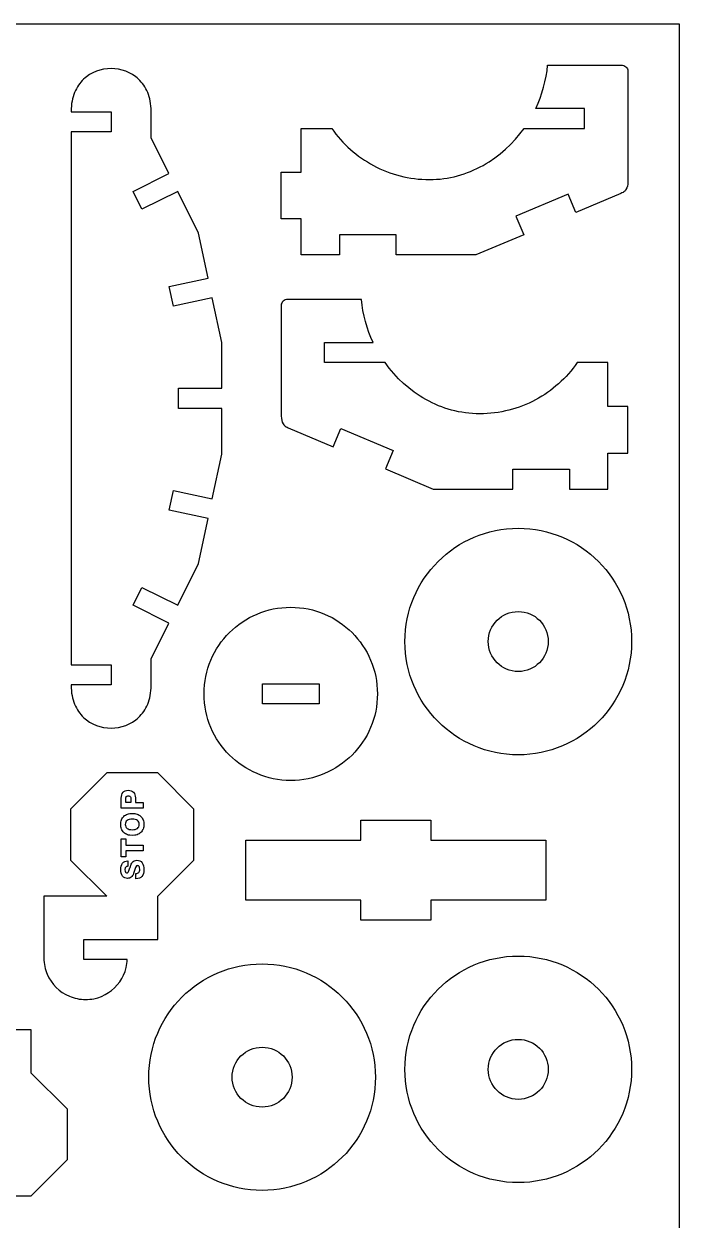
# Model space of a CAD drawing. Extents: x -4447 to 4447, y -2314 to 2314.
# Drawn here: x 262 to 1442, y 156 to 2314 of the extents above; entities that cross this region are included whole.
import ezdxf

# ---------------------------------------------------------------- set-up
doc = ezdxf.new("R2010")
doc.units = 0
doc.header["$MEASUREMENT"] = 0
doc.layers.get('0').update_dxf_attribs({"linetype": 'CONTINUOUS'})

msp = doc.modelspace()

# ---------------------------------------------------------------- linework, layer by layer
for p, q in [((-1442.4, 2313.8), (1442.4, 2313.8)), ((1442.4, 2313.8), (1442.4, -2313.8)), ((386, 2225.8), (380, 2222.5)), ((392.2, 2228.5), (386, 2225.8)), ((398.6, 2230.6), (392.2, 2228.5)), ((405.2, 2232.1), (398.6, 2230.6)), ((411.9, 2233), (405.2, 2232.1)), ((418.7, 2233.3), (411.9, 2233)), ((425.4, 2233), (418.7, 2233.3)), ((432.1, 2232.1), (425.4, 2233)), ((438.7, 2230.6), (432.1, 2232.1)), ((445.1, 2228.5), (438.7, 2230.6)), ((451.4, 2225.8), (445.1, 2228.5)), ((457.3, 2222.5), (451.4, 2225.8)), ((1202.8, 2219.3), (1204.4, 2229.4)), ((1204.4, 2229.4), (1205.5, 2239.6)), ((1205.5, 2239.6), (1338.2, 2239.6)), ((1338.2, 2239.6), (1340.6, 2239.3)), ((1340.6, 2239.3), (1342.8, 2238.7)), ((1342.8, 2238.7), (1344.9, 2237.6)), ((1344.9, 2237.6), (1346.7, 2236.3)), ((1346.7, 2236.3), (1348.1, 2234.7)), ((1348.1, 2234.7), (1349.2, 2232.9)), ((1349.2, 2232.9), (1349.9, 2230.9)), ((1349.9, 2230.9), (1350.2, 2228.9)), ((1350.2, 2228.9), (1350.2, 2033.4)), ((359.8, 2203.3), (357.9, 2200.2)), ((362, 2206.2), (359.8, 2203.3)), ((364.2, 2209), (362, 2206.2)), ((366.6, 2211.6), (364.2, 2209)), ((369.1, 2214.1), (366.6, 2211.6)), ((371.7, 2216.4), (369.1, 2214.1)), ((374.3, 2218.6), (371.7, 2216.4)), ((380, 2222.5), (374.3, 2218.6)), ((463, 2218.6), (457.3, 2222.5)), ((465.6, 2216.4), (463, 2218.6)), ((468.2, 2214.1), (465.6, 2216.4)), ((470.7, 2211.6), (468.2, 2214.1)), ((473.1, 2209), (470.7, 2211.6)), ((475.3, 2206.2), (473.1, 2209)), ((477.5, 2203.3), (475.3, 2206.2)), ((479.5, 2200.2), (477.5, 2203.3)), ((1198.2, 2199.4), (1200.7, 2209.3)), ((1200.7, 2209.3), (1202.8, 2219.3)), ((350.1, 2182.5), (349, 2178.5)), ((351.3, 2186.3), (350.1, 2182.5)), ((352.7, 2190), (351.3, 2186.3)), ((354.3, 2193.5), (352.7, 2190)), ((356, 2196.9), (354.3, 2193.5)), ((357.9, 2200.2), (356, 2196.9)), ((481.3, 2196.9), (479.5, 2200.2)), ((483, 2193.5), (481.3, 2196.9)), ((484.6, 2190), (483, 2193.5)), ((486, 2186.3), (484.6, 2190)), ((487.2, 2182.5), (486, 2186.3)), ((488.3, 2178.5), (487.2, 2182.5)), ((1188.2, 2170.7), (1192, 2180.1)), ((1192, 2180.1), (1195.3, 2189.7)), ((1195.3, 2189.7), (1198.2, 2199.4)), ((346.6, 2161), (346.5, 2156.3)), ((347, 2165.6), (346.6, 2161)), ((347.5, 2170.1), (347, 2165.6)), ((348.2, 2174.4), (347.5, 2170.1)), ((349, 2178.5), (348.2, 2174.4)), ((489.2, 2174.4), (488.3, 2178.5)), ((489.9, 2170.1), (489.2, 2174.4)), ((490.4, 2165.6), (489.9, 2170.1)), ((490.7, 2161), (490.4, 2165.6)), ((490.8, 2156.3), (490.7, 2161)), ((1184.1, 2161.4), (1188.2, 2170.7)), ((1272.1, 2161.4), (1184.1, 2161.4)), ((1272.1, 2125.4), (1272.1, 2161.4)), ((346.5, 2156.3), (346.5, 2155.2)), ((346.5, 2155.2), (418.7, 2155.2)), ((418.7, 2155.2), (418.7, 2119.2)), ((490.8, 2108.3), (490.8, 2156.3)), ((418.7, 2119.2), (346.5, 2119.2)), ((346.5, 2119.2), (346.5, 1157.6)), ((761.2, 2125.4), (816.5, 2125.4)), ((761.2, 2046.2), (761.2, 2125.4)), ((816.5, 2125.4), (820.2, 2120.2)), ((820.2, 2120.2), (824, 2115.2)), ((824, 2115.2), (828, 2110.2)), ((1147.3, 2105.7), (1155.4, 2115.3)), ((1155.4, 2115.3), (1163, 2125.4)), ((1163, 2125.4), (1272.1, 2125.4)), ((522.8, 2043.8), (490.8, 2108.3)), ((828, 2110.2), (832.2, 2105.4)), ((832.2, 2105.4), (836.4, 2100.7)), ((836.4, 2100.7), (840.8, 2096.2)), ((840.8, 2096.2), (845.4, 2091.7)), ((1129.6, 2087.8), (1138.7, 2096.5)), ((1138.7, 2096.5), (1147.3, 2105.7)), ((845.4, 2091.7), (850, 2087.4)), ((850, 2087.4), (854.8, 2083.3)), ((854.8, 2083.3), (859.7, 2079.3)), ((859.7, 2079.3), (864.8, 2075.4)), ((864.8, 2075.4), (869.9, 2071.7)), ((869.9, 2071.7), (875.2, 2068.1)), ((1099.9, 2065), (1110.2, 2072.1)), ((1110.2, 2072.1), (1120.1, 2079.7)), ((1120.1, 2079.7), (1129.6, 2087.8)), ((875.2, 2068.1), (880.6, 2064.7)), ((880.6, 2064.7), (886, 2061.4)), ((886, 2061.4), (891.6, 2058.3)), ((891.6, 2058.3), (897.3, 2055.4)), ((897.3, 2055.4), (903.1, 2052.6)), ((903.1, 2052.6), (909, 2050)), ((909, 2050), (914.9, 2047.6)), ((1066.7, 2047.8), (1072.4, 2050.3)), ((1072.4, 2050.3), (1078.1, 2052.9)), ((1078.1, 2052.9), (1083.7, 2055.7)), ((1083.7, 2055.7), (1089.2, 2058.6)), ((1089.2, 2058.6), (1094.6, 2061.8)), ((1094.6, 2061.8), (1099.9, 2065)), ((458.2, 2011.7), (522.8, 2043.8)), ((725.2, 2046.2), (761.2, 2046.2)), ((725.2, 1962.1), (725.2, 2046.2)), ((914.9, 2047.6), (921, 2045.3)), ((921, 2045.3), (927.1, 2043.2)), ((927.1, 2043.2), (933.3, 2041.4)), ((933.3, 2041.4), (939.6, 2039.7)), ((939.6, 2039.7), (946, 2038.1)), ((946, 2038.1), (952.5, 2036.8)), ((952.5, 2036.8), (959, 2035.7)), ((959, 2035.7), (965.6, 2034.8)), ((965.6, 2034.8), (972.2, 2034)), ((972.2, 2034), (978.9, 2033.5)), ((978.9, 2033.5), (985.7, 2033.2)), ((985.7, 2033.2), (992.5, 2033.1)), ((992.5, 2033.1), (999, 2033.2)), ((999, 2033.2), (1005.4, 2033.5)), ((1005.4, 2033.5), (1011.8, 2034)), ((1011.8, 2034), (1018.2, 2034.8)), ((1018.2, 2034.8), (1024.5, 2035.7)), ((1024.5, 2035.7), (1030.7, 2036.9)), ((1030.7, 2036.9), (1036.9, 2038.2)), ((1036.9, 2038.2), (1043, 2039.8)), ((1043, 2039.8), (1049, 2041.5)), ((1049, 2041.5), (1055, 2043.4)), ((1055, 2043.4), (1060.9, 2045.5)), ((1060.9, 2045.5), (1066.7, 2047.8)), ((1350.1, 2029), (1349.8, 2025)), ((1350.2, 2033.4), (1350.1, 2029)), ((474.2, 1979.4), (458.2, 2011.7)), ((538.8, 2011.5), (474.2, 1979.4)), ((575.9, 1936.6), (538.8, 2011.5)), ((1337.5, 2007.8), (1256.4, 1973.5)), ((1339.5, 2008.8), (1337.5, 2007.8)), ((1341.4, 2009.8), (1339.5, 2008.8)), ((1343, 2011), (1341.4, 2009.8)), ((1344.4, 2012.2), (1343, 2011)), ((1345.6, 2013.5), (1344.4, 2012.2)), ((1346.6, 2014.9), (1345.6, 2013.5)), ((1348.2, 2018), (1346.6, 2014.9)), ((1349.2, 2021.3), (1348.2, 2018)), ((1349.8, 2025), (1349.2, 2021.3)), ((1242.4, 2006.6), (1148.3, 1966.7)), ((1256.4, 1973.5), (1242.4, 2006.6)), ((1148.3, 1966.7), (1162.4, 1933.6)), ((761.2, 1962.1), (725.2, 1962.1)), ((761.2, 1897), (761.2, 1962.1)), ((593.4, 1855), (575.9, 1936.6)), ((830.3, 1933.1), (830.3, 1897)), ((932.5, 1933.1), (830.3, 1933.1)), ((932.5, 1897), (932.5, 1933.1)), ((1162.4, 1933.6), (1076.2, 1897)), ((830.3, 1897), (761.2, 1897)), ((1076.2, 1897), (932.5, 1897)), ((523.4, 1840.1), (593.4, 1855)), ((530.9, 1804.8), (523.4, 1840.1)), ((601, 1819.7), (530.9, 1804.8)), ((618.3, 1739), (601, 1819.7)), ((728.7, 1813.6), (727.2, 1812)), ((730.5, 1815), (728.7, 1813.6)), ((732.5, 1816), (730.5, 1815)), ((734.8, 1816.7), (732.5, 1816)), ((737.2, 1816.9), (734.8, 1816.7)), ((869.8, 1816.9), (737.2, 1816.9)), ((871, 1806.7), (869.8, 1816.9)), ((725.4, 1808.3), (725.2, 1806.3)), ((725.2, 1806.3), (725.2, 1610.7)), ((726.1, 1810.2), (725.4, 1808.3)), ((727.2, 1812), (726.1, 1810.2)), ((872.6, 1796.6), (871, 1806.7)), ((874.6, 1786.6), (872.6, 1796.6)), ((877.1, 1776.7), (874.6, 1786.6)), ((880, 1767), (877.1, 1776.7)), ((883.4, 1757.4), (880, 1767)), ((887.1, 1748), (883.4, 1757.4)), ((891.2, 1738.8), (887.1, 1748)), ((618.3, 1656.4), (618.3, 1739)), ((803.3, 1702.7), (803.3, 1738.8)), ((803.3, 1738.8), (891.2, 1738.8)), ((912.4, 1702.7), (803.3, 1702.7)), ((920, 1692.6), (912.4, 1702.7)), ((928.1, 1683), (920, 1692.6)), ((1247.3, 1687.6), (1243.2, 1682.7)), ((1251.3, 1692.5), (1247.3, 1687.6)), ((1255.1, 1697.5), (1251.3, 1692.5)), ((1258.8, 1702.7), (1255.1, 1697.5)), ((1314.1, 1702.7), (1258.8, 1702.7)), ((1314.1, 1623.6), (1314.1, 1702.7)), ((936.7, 1673.8), (928.1, 1683)), ((945.7, 1665.1), (936.7, 1673.8)), ((955.2, 1657), (945.7, 1665.1)), ((1225.3, 1664.8), (1220.5, 1660.6)), ((1230, 1669.1), (1225.3, 1664.8)), ((1234.5, 1673.5), (1230, 1669.1)), ((1238.9, 1678), (1234.5, 1673.5)), ((1243.2, 1682.7), (1238.9, 1678)), ((540.2, 1620.3), (540.2, 1656.4)), ((540.2, 1656.4), (618.3, 1656.4)), ((965.1, 1649.4), (955.2, 1657)), ((975.5, 1642.4), (965.1, 1649.4)), ((980.8, 1639.1), (975.5, 1642.4)), ((1194.8, 1642), (1189.3, 1638.7)), ((1200.2, 1645.4), (1194.8, 1642)), ((1205.4, 1649), (1200.2, 1645.4)), ((1210.6, 1652.7), (1205.4, 1649)), ((1215.6, 1656.6), (1210.6, 1652.7)), ((1220.5, 1660.6), (1215.6, 1656.6)), ((618.3, 1620.3), (540.2, 1620.3)), ((618.3, 1537.7), (618.3, 1620.3)), ((986.2, 1636), (980.8, 1639.1)), ((991.7, 1633), (986.2, 1636)), ((997.2, 1630.2), (991.7, 1633)), ((1002.9, 1627.6), (997.2, 1630.2)), ((1008.6, 1625.1), (1002.9, 1627.6)), ((1014.5, 1622.9), (1008.6, 1625.1)), ((1020.3, 1620.8), (1014.5, 1622.9)), ((1026.3, 1618.8), (1020.3, 1620.8)), ((1032.4, 1617.1), (1026.3, 1618.8)), ((1142, 1618.7), (1135.7, 1617)), ((1148.2, 1620.6), (1142, 1618.7)), ((1154.4, 1622.7), (1148.2, 1620.6)), ((1160.4, 1624.9), (1154.4, 1622.7)), ((1166.4, 1627.3), (1160.4, 1624.9)), ((1172.3, 1629.9), (1166.4, 1627.3)), ((1178, 1632.7), (1172.3, 1629.9)), ((1183.7, 1635.6), (1178, 1632.7)), ((1189.3, 1638.7), (1183.7, 1635.6)), ((1350.2, 1623.6), (1314.1, 1623.6)), ((1350.2, 1539.4), (1350.2, 1623.6)), ((725.2, 1610.7), (725.2, 1606.4)), ((725.2, 1606.4), (725.5, 1602.3)), ((725.5, 1602.3), (726.1, 1598.6)), ((726.1, 1598.6), (727.1, 1595.3)), ((1038.5, 1615.6), (1032.4, 1617.1)), ((1044.6, 1614.2), (1038.5, 1615.6)), ((1050.9, 1613.1), (1044.6, 1614.2)), ((1057.2, 1612.1), (1050.9, 1613.1)), ((1063.5, 1611.4), (1057.2, 1612.1)), ((1069.9, 1610.8), (1063.5, 1611.4)), ((1076.4, 1610.5), (1069.9, 1610.8)), ((1082.9, 1610.4), (1076.4, 1610.5)), ((1089.7, 1610.5), (1082.9, 1610.4)), ((1096.4, 1610.8), (1089.7, 1610.5)), ((1103.1, 1611.4), (1096.4, 1610.8)), ((1109.8, 1612.1), (1103.1, 1611.4)), ((1116.4, 1613), (1109.8, 1612.1)), ((1122.9, 1614.1), (1116.4, 1613)), ((1129.3, 1615.5), (1122.9, 1614.1)), ((1135.7, 1617), (1129.3, 1615.5)), ((727.1, 1595.3), (728.7, 1592.2)), ((728.7, 1592.2), (729.8, 1590.8)), ((729.8, 1590.8), (731, 1589.5)), ((731, 1589.5), (732.4, 1588.3)), ((732.4, 1588.3), (734, 1587.2)), ((734, 1587.2), (735.8, 1586.1)), ((735.8, 1586.1), (737.9, 1585.1)), ((737.9, 1585.1), (818.9, 1550.8)), ((818.9, 1550.8), (833, 1583.9)), ((833, 1583.9), (927, 1544)), ((601, 1457), (618.3, 1537.7)), ((927, 1544), (913, 1510.9)), ((1314.1, 1539.4), (1350.2, 1539.4)), ((1314.1, 1474.3), (1314.1, 1539.4)), ((913, 1510.9), (999.2, 1474.3)), ((1142.8, 1474.3), (1142.8, 1510.4)), ((1142.8, 1510.4), (1245, 1510.4)), ((1245, 1510.4), (1245, 1474.3)), ((523.4, 1436.6), (530.9, 1471.9)), ((530.9, 1471.9), (601, 1457)), ((999.2, 1474.3), (1142.8, 1474.3)), ((1245, 1474.3), (1314.1, 1474.3)), ((593.4, 1421.7), (523.4, 1436.6)), ((575.9, 1340.1), (593.4, 1421.7)), ((1121.4, 1401.6), (1131.6, 1402.9)), ((1131.6, 1402.9), (1142, 1403.7)), ((1142, 1403.7), (1152.5, 1403.9)), ((1152.5, 1403.9), (1163, 1403.7)), ((1163, 1403.7), (1173.4, 1402.9)), ((1173.4, 1402.9), (1183.6, 1401.6)), ((1055.1, 1379.3), (1063.9, 1383.8)), ((1063.9, 1383.8), (1073, 1387.9)), ((1073, 1387.9), (1082.3, 1391.5)), ((1082.3, 1391.5), (1091.8, 1394.8)), ((1091.8, 1394.8), (1101.5, 1397.5)), ((1101.5, 1397.5), (1111.4, 1399.8)), ((1111.4, 1399.8), (1121.4, 1401.6)), ((1183.6, 1401.6), (1193.7, 1399.8)), ((1193.7, 1399.8), (1203.6, 1397.5)), ((1203.6, 1397.5), (1213.3, 1394.8)), ((1213.3, 1394.8), (1222.8, 1391.5)), ((1222.8, 1391.5), (1232.1, 1387.9)), ((1232.1, 1387.9), (1241.1, 1383.8)), ((1241.1, 1383.8), (1249.9, 1379.3)), ((1022.6, 1357.3), (1030.3, 1363.3)), ((1030.3, 1363.3), (1038.3, 1369)), ((1038.3, 1369), (1046.6, 1374.4)), ((1046.6, 1374.4), (1055.1, 1379.3)), ((1249.9, 1379.3), (1258.5, 1374.4)), ((1258.5, 1374.4), (1266.8, 1369)), ((1266.8, 1369), (1274.8, 1363.3)), ((1274.8, 1363.3), (1282.5, 1357.3)), ((538.8, 1265.3), (575.9, 1340.1)), ((1001.3, 1337), (1008, 1344.1)), ((1008, 1344.1), (1015.1, 1350.9)), ((1015.1, 1350.9), (1022.6, 1357.3)), ((1282.5, 1357.3), (1289.9, 1350.9)), ((1289.9, 1350.9), (1297, 1344.1)), ((1297, 1344.1), (1303.8, 1337)), ((983.1, 1313.8), (988.8, 1321.9)), ((988.8, 1321.9), (994.9, 1329.6)), ((994.9, 1329.6), (1001.3, 1337)), ((1303.8, 1337), (1310.2, 1329.6)), ((1310.2, 1329.6), (1316.3, 1321.9)), ((1316.3, 1321.9), (1322, 1313.8)), ((458.2, 1265), (474.2, 1297.3)), ((474.2, 1297.3), (538.8, 1265.3)), ((968.3, 1288.2), (972.9, 1297)), ((972.9, 1297), (977.8, 1305.6)), ((977.8, 1305.6), (983.1, 1313.8)), ((1322, 1313.8), (1327.3, 1305.6)), ((1327.3, 1305.6), (1332.2, 1297)), ((1332.2, 1297), (1336.7, 1288.2)), ((960.6, 1269.9), (964.3, 1279.1)), ((964.3, 1279.1), (968.3, 1288.2)), ((1336.7, 1288.2), (1340.8, 1279.1)), ((1340.8, 1279.1), (1344.5, 1269.9)), ((522.8, 1233), (458.2, 1265)), ((681.7, 1249.2), (688.7, 1252)), ((688.7, 1252), (696, 1254.5)), ((696, 1254.5), (703.4, 1256.6)), ((703.4, 1256.6), (711, 1258.4)), ((711, 1258.4), (718.7, 1259.7)), ((718.7, 1259.7), (726.5, 1260.7)), ((726.5, 1260.7), (734.4, 1261.3)), ((734.4, 1261.3), (742.5, 1261.5)), ((742.5, 1261.5), (750.5, 1261.3)), ((750.5, 1261.3), (758.4, 1260.7)), ((758.4, 1260.7), (766.3, 1259.7)), ((766.3, 1259.7), (774, 1258.4)), ((774, 1258.4), (781.5, 1256.6)), ((781.5, 1256.6), (788.9, 1254.5)), ((788.9, 1254.5), (796.2, 1252)), ((796.2, 1252), (803.3, 1249.2)), ((954.6, 1250.7), (957.4, 1260.4)), ((957.4, 1260.4), (960.6, 1269.9)), ((1136.4, 1251.3), (1141.6, 1252.6)), ((1141.6, 1252.6), (1147, 1253.4)), ((1147, 1253.4), (1152.5, 1253.7)), ((1152.5, 1253.7), (1158.1, 1253.4)), ((1158.1, 1253.4), (1163.4, 1252.6)), ((1163.4, 1252.6), (1168.6, 1251.3)), ((1344.5, 1269.9), (1347.7, 1260.4)), ((1347.7, 1260.4), (1350.4, 1250.7)), ((490.8, 1168.4), (522.8, 1233)), ((643.1, 1225.8), (649, 1230.5)), ((649, 1230.5), (655.1, 1234.8)), ((655.1, 1234.8), (661.5, 1238.9)), ((661.5, 1238.9), (668, 1242.7)), ((668, 1242.7), (674.7, 1246.1)), ((674.7, 1246.1), (681.7, 1249.2)), ((803.3, 1249.2), (810.2, 1246.1)), ((810.2, 1246.1), (816.9, 1242.7)), ((816.9, 1242.7), (823.5, 1238.9)), ((823.5, 1238.9), (829.8, 1234.8)), ((829.8, 1234.8), (836, 1230.5)), ((836, 1230.5), (841.9, 1225.8)), ((949.2, 1220.5), (950.5, 1230.7)), ((950.5, 1230.7), (952.3, 1240.8)), ((952.3, 1240.8), (954.6, 1250.7)), ((1107.7, 1229.8), (1110.8, 1234)), ((1110.8, 1234), (1114.3, 1237.9)), ((1114.3, 1237.9), (1118.1, 1241.3)), ((1118.1, 1241.3), (1122.3, 1244.5)), ((1122.3, 1244.5), (1126.7, 1247.2)), ((1126.7, 1247.2), (1131.5, 1249.4)), ((1131.5, 1249.4), (1136.4, 1251.3)), ((1168.6, 1251.3), (1173.6, 1249.4)), ((1173.6, 1249.4), (1178.3, 1247.2)), ((1178.3, 1247.2), (1182.8, 1244.5)), ((1182.8, 1244.5), (1186.9, 1241.3)), ((1186.9, 1241.3), (1190.8, 1237.9)), ((1190.8, 1237.9), (1194.3, 1234)), ((1194.3, 1234), (1197.4, 1229.8)), ((1350.4, 1250.7), (1352.7, 1240.8)), ((1352.7, 1240.8), (1354.5, 1230.7)), ((1354.5, 1230.7), (1355.8, 1220.5)), ((621.9, 1204.7), (626.8, 1210.3)), ((626.8, 1210.3), (632, 1215.8)), ((632, 1215.8), (637.4, 1220.9)), ((637.4, 1220.9), (643.1, 1225.8)), ((841.9, 1225.8), (847.5, 1220.9)), ((847.5, 1220.9), (853, 1215.8)), ((853, 1215.8), (858.1, 1210.3)), ((858.1, 1210.3), (863, 1204.7)), ((948.2, 1199.6), (948.5, 1210.1)), ((948.5, 1210.1), (949.2, 1220.5)), ((1098.7, 1205.1), (1099.5, 1210.5)), ((1099.5, 1210.5), (1100.9, 1215.7)), ((1100.9, 1215.7), (1102.7, 1220.7)), ((1102.7, 1220.7), (1105, 1225.4)), ((1105, 1225.4), (1107.7, 1229.8)), ((1197.4, 1229.8), (1200.1, 1225.4)), ((1200.1, 1225.4), (1202.4, 1220.7)), ((1202.4, 1220.7), (1204.2, 1215.7)), ((1204.2, 1215.7), (1205.5, 1210.5)), ((1205.5, 1210.5), (1206.3, 1205.1)), ((1355.8, 1220.5), (1356.6, 1210.1)), ((1356.6, 1210.1), (1356.9, 1199.6)), ((608.8, 1186.3), (612.9, 1192.6)), ((612.9, 1192.6), (617.3, 1198.8)), ((617.3, 1198.8), (621.9, 1204.7)), ((863, 1204.7), (867.7, 1198.8)), ((867.7, 1198.8), (872, 1192.6)), ((872, 1192.6), (876.1, 1186.3)), ((948.5, 1189.1), (948.2, 1199.6)), ((949.2, 1178.7), (948.5, 1189.1)), ((1098.4, 1199.6), (1098.7, 1205.1)), ((1098.7, 1194.1), (1098.4, 1199.6)), ((1099.5, 1188.7), (1098.7, 1194.1)), ((1100.9, 1183.5), (1099.5, 1188.7)), ((1205.5, 1188.7), (1204.2, 1183.5)), ((1206.3, 1194.1), (1205.5, 1188.7)), ((1206.3, 1205.1), (1206.6, 1199.6)), ((1206.6, 1199.6), (1206.3, 1194.1)), ((1356.6, 1189.1), (1355.8, 1178.7)), ((1356.9, 1199.6), (1356.6, 1189.1)), ((490.8, 1120.4), (490.8, 1168.4)), ((595.7, 1159), (598.5, 1166.1)), ((598.5, 1166.1), (601.6, 1173)), ((601.6, 1173), (605.1, 1179.7)), ((605.1, 1179.7), (608.8, 1186.3)), ((876.1, 1186.3), (879.9, 1179.7)), ((879.9, 1179.7), (883.3, 1173)), ((883.3, 1173), (886.4, 1166.1)), ((886.4, 1166.1), (889.2, 1159)), ((950.5, 1168.5), (949.2, 1178.7)), ((952.3, 1158.4), (950.5, 1168.5)), ((1102.7, 1178.6), (1100.9, 1183.5)), ((1105, 1173.8), (1102.7, 1178.6)), ((1107.7, 1169.4), (1105, 1173.8)), ((1110.8, 1165.2), (1107.7, 1169.4)), ((1197.4, 1169.4), (1194.3, 1165.2)), ((1200.1, 1173.8), (1197.4, 1169.4)), ((1202.4, 1178.6), (1200.1, 1173.8)), ((1204.2, 1183.5), (1202.4, 1178.6)), ((1354.5, 1168.5), (1352.7, 1158.4)), ((1355.8, 1178.7), (1354.5, 1168.5)), ((346.5, 1157.6), (418.7, 1157.6)), ((418.7, 1157.6), (418.7, 1121.5)), ((589.4, 1136.8), (591.1, 1144.3)), ((591.1, 1144.3), (593.2, 1151.7)), ((593.2, 1151.7), (595.7, 1159)), ((889.2, 1159), (891.7, 1151.7)), ((891.7, 1151.7), (893.8, 1144.3)), ((893.8, 1144.3), (895.6, 1136.8)), ((954.6, 1148.5), (952.3, 1158.4)), ((957.4, 1138.9), (954.6, 1148.5)), ((1114.3, 1161.4), (1110.8, 1165.2)), ((1118.1, 1157.9), (1114.3, 1161.4)), ((1122.3, 1154.8), (1118.1, 1157.9)), ((1126.7, 1152), (1122.3, 1154.8)), ((1131.5, 1149.8), (1126.7, 1152)), ((1136.4, 1148), (1131.5, 1149.8)), ((1141.6, 1146.6), (1136.4, 1148)), ((1147, 1145.8), (1141.6, 1146.6)), ((1152.5, 1145.5), (1147, 1145.8)), ((1158.1, 1145.8), (1152.5, 1145.5)), ((1163.4, 1146.6), (1158.1, 1145.8)), ((1168.6, 1148), (1163.4, 1146.6)), ((1173.6, 1149.8), (1168.6, 1148)), ((1178.3, 1152), (1173.6, 1149.8)), ((1182.8, 1154.8), (1178.3, 1152)), ((1186.9, 1157.9), (1182.8, 1154.8)), ((1190.8, 1161.4), (1186.9, 1157.9)), ((1194.3, 1165.2), (1190.8, 1161.4)), ((1350.4, 1148.5), (1347.7, 1138.9)), ((1352.7, 1158.4), (1350.4, 1148.5)), ((587, 1121.2), (588, 1129.1)), ((588, 1129.1), (589.4, 1136.8)), ((691.4, 1123.3), (793.6, 1123.3)), ((691.4, 1087.2), (691.4, 1123.3)), ((793.6, 1123.3), (793.6, 1087.2)), ((895.6, 1136.8), (896.9, 1129.1)), ((896.9, 1129.1), (897.9, 1121.2)), ((960.6, 1129.4), (957.4, 1138.9)), ((964.3, 1120.1), (960.6, 1129.4)), ((1344.5, 1129.4), (1340.8, 1120.1)), ((1347.7, 1138.9), (1344.5, 1129.4)), ((418.7, 1121.5), (346.5, 1121.5)), ((346.5, 1121.5), (346.5, 1120.4)), ((346.5, 1120.4), (346.6, 1115.7)), ((346.6, 1115.7), (347, 1111.1)), ((347, 1111.1), (347.5, 1106.7)), ((347.5, 1106.7), (348.2, 1102.4)), ((348.2, 1102.4), (349, 1098.2)), ((488.3, 1098.2), (489.2, 1102.4)), ((489.2, 1102.4), (489.9, 1106.7)), ((489.9, 1106.7), (490.4, 1111.1)), ((490.4, 1111.1), (490.7, 1115.7)), ((490.7, 1115.7), (490.8, 1120.4)), ((586.2, 1105.3), (586.4, 1113.3)), ((586.4, 1097.2), (586.2, 1105.3)), ((586.4, 1113.3), (587, 1121.2)), ((897.9, 1121.2), (898.5, 1113.3)), ((898.5, 1113.3), (898.7, 1105.3)), ((898.7, 1105.3), (898.5, 1097.2)), ((968.3, 1111), (964.3, 1120.1)), ((972.9, 1102.2), (968.3, 1111)), ((977.8, 1093.7), (972.9, 1102.2)), ((1332.2, 1102.2), (1327.3, 1093.7)), ((1336.7, 1111), (1332.2, 1102.2)), ((1340.8, 1120.1), (1336.7, 1111)), ((349, 1098.2), (350.1, 1094.3)), ((350.1, 1094.3), (351.3, 1090.4)), ((351.3, 1090.4), (352.7, 1086.7)), ((352.7, 1086.7), (354.3, 1083.2)), ((354.3, 1083.2), (356, 1079.8)), ((356, 1079.8), (357.9, 1076.6)), ((479.5, 1076.6), (481.3, 1079.8)), ((481.3, 1079.8), (483, 1083.2)), ((483, 1083.2), (484.6, 1086.7)), ((484.6, 1086.7), (486, 1090.4)), ((486, 1090.4), (487.2, 1094.3)), ((487.2, 1094.3), (488.3, 1098.2)), ((587, 1089.3), (586.4, 1097.2)), ((588, 1081.5), (587, 1089.3)), ((589.4, 1073.8), (588, 1081.5)), ((793.6, 1087.2), (691.4, 1087.2)), ((896.9, 1081.5), (895.6, 1073.8)), ((897.9, 1089.3), (896.9, 1081.5)), ((898.5, 1097.2), (897.9, 1089.3)), ((983.1, 1085.4), (977.8, 1093.7)), ((988.8, 1077.4), (983.1, 1085.4)), ((1322, 1085.4), (1316.3, 1077.4)), ((1327.3, 1093.7), (1322, 1085.4)), ((357.9, 1076.6), (359.8, 1073.5)), ((359.8, 1073.5), (362, 1070.6)), ((362, 1070.6), (364.2, 1067.8)), ((364.2, 1067.8), (366.6, 1065.1)), ((366.6, 1065.1), (369.1, 1062.7)), ((369.1, 1062.7), (371.7, 1060.3)), ((371.7, 1060.3), (374.3, 1058.1)), ((374.3, 1058.1), (380, 1054.2)), ((457.3, 1054.2), (463, 1058.1)), ((463, 1058.1), (465.6, 1060.3)), ((465.6, 1060.3), (468.2, 1062.7)), ((468.2, 1062.7), (470.7, 1065.1)), ((470.7, 1065.1), (473.1, 1067.8)), ((473.1, 1067.8), (475.3, 1070.6)), ((475.3, 1070.6), (477.5, 1073.5)), ((477.5, 1073.5), (479.5, 1076.6)), ((591.1, 1066.2), (589.4, 1073.8)), ((593.2, 1058.8), (591.1, 1066.2)), ((595.7, 1051.6), (593.2, 1058.8)), ((891.7, 1058.8), (889.2, 1051.6)), ((893.8, 1066.2), (891.7, 1058.8)), ((895.6, 1073.8), (893.8, 1066.2)), ((994.9, 1069.6), (988.8, 1077.4)), ((1001.3, 1062.2), (994.9, 1069.6)), ((1008, 1055.1), (1001.3, 1062.2)), ((1303.8, 1062.2), (1297, 1055.1)), ((1310.2, 1069.6), (1303.8, 1062.2)), ((1316.3, 1077.4), (1310.2, 1069.6)), ((380, 1054.2), (386, 1050.9)), ((386, 1050.9), (392.2, 1048.2)), ((392.2, 1048.2), (398.6, 1046.1)), ((398.6, 1046.1), (405.2, 1044.6)), ((405.2, 1044.6), (411.9, 1043.7)), ((411.9, 1043.7), (418.7, 1043.4)), ((418.7, 1043.4), (425.4, 1043.7)), ((425.4, 1043.7), (432.1, 1044.6)), ((432.1, 1044.6), (438.7, 1046.1)), ((438.7, 1046.1), (445.1, 1048.2)), ((445.1, 1048.2), (451.4, 1050.9)), ((451.4, 1050.9), (457.3, 1054.2)), ((598.5, 1044.5), (595.7, 1051.6)), ((601.6, 1037.5), (598.5, 1044.5)), ((605.1, 1030.8), (601.6, 1037.5)), ((883.3, 1037.5), (879.9, 1030.8)), ((886.4, 1044.5), (883.3, 1037.5)), ((889.2, 1051.6), (886.4, 1044.5)), ((1015.1, 1048.4), (1008, 1055.1)), ((1022.6, 1041.9), (1015.1, 1048.4)), ((1030.3, 1035.9), (1022.6, 1041.9)), ((1038.3, 1030.2), (1030.3, 1035.9)), ((1274.8, 1035.9), (1266.8, 1030.2)), ((1282.5, 1041.9), (1274.8, 1035.9)), ((1289.9, 1048.4), (1282.5, 1041.9)), ((1297, 1055.1), (1289.9, 1048.4)), ((608.8, 1024.3), (605.1, 1030.8)), ((612.9, 1017.9), (608.8, 1024.3)), ((617.3, 1011.8), (612.9, 1017.9)), ((872, 1017.9), (867.7, 1011.8)), ((876.1, 1024.3), (872, 1017.9)), ((879.9, 1030.8), (876.1, 1024.3)), ((1046.6, 1024.9), (1038.3, 1030.2)), ((1055.1, 1019.9), (1046.6, 1024.9)), ((1063.9, 1015.4), (1055.1, 1019.9)), ((1073, 1011.3), (1063.9, 1015.4)), ((1241.1, 1015.4), (1232.1, 1011.3)), ((1249.9, 1019.9), (1241.1, 1015.4)), ((1258.5, 1024.9), (1249.9, 1019.9)), ((1266.8, 1030.2), (1258.5, 1024.9)), ((621.9, 1005.9), (617.3, 1011.8)), ((626.8, 1000.2), (621.9, 1005.9)), ((632, 994.8), (626.8, 1000.2)), ((637.4, 989.6), (632, 994.8)), ((853, 994.8), (847.5, 989.6)), ((858.1, 1000.2), (853, 994.8)), ((863, 1005.9), (858.1, 1000.2)), ((867.7, 1011.8), (863, 1005.9)), ((1082.3, 1007.7), (1073, 1011.3)), ((1091.8, 1004.5), (1082.3, 1007.7)), ((1101.5, 1001.7), (1091.8, 1004.5)), ((1111.4, 999.4), (1101.5, 1001.7)), ((1121.4, 997.6), (1111.4, 999.4)), ((1131.6, 996.3), (1121.4, 997.6)), ((1142, 995.5), (1131.6, 996.3)), ((1152.5, 995.3), (1142, 995.5)), ((1163, 995.5), (1152.5, 995.3)), ((1173.4, 996.3), (1163, 995.5)), ((1183.6, 997.6), (1173.4, 996.3)), ((1193.7, 999.4), (1183.6, 997.6)), ((1203.6, 1001.7), (1193.7, 999.4)), ((1213.3, 1004.5), (1203.6, 1001.7)), ((1222.8, 1007.7), (1213.3, 1004.5)), ((1232.1, 1011.3), (1222.8, 1007.7)), ((643.1, 984.7), (637.4, 989.6)), ((649, 980.1), (643.1, 984.7)), ((655.1, 975.7), (649, 980.1)), ((661.5, 971.6), (655.1, 975.7)), ((668, 967.9), (661.5, 971.6)), ((823.5, 971.6), (816.9, 967.9)), ((829.8, 975.7), (823.5, 971.6)), ((836, 980.1), (829.8, 975.7)), ((841.9, 984.7), (836, 980.1)), ((847.5, 989.6), (841.9, 984.7)), ((410.8, 962.5), (345.6, 897.4)), ((502.9, 962.5), (410.8, 962.5)), ((568, 897.4), (502.9, 962.5)), ((674.7, 964.4), (668, 967.9)), ((681.7, 961.3), (674.7, 964.4)), ((688.7, 958.5), (681.7, 961.3)), ((696, 956), (688.7, 958.5)), ((703.4, 953.9), (696, 956)), ((711, 952.2), (703.4, 953.9)), ((718.7, 950.8), (711, 952.2)), ((726.5, 949.8), (718.7, 950.8)), ((734.4, 949.2), (726.5, 949.8)), ((758.4, 949.8), (750.5, 949.2)), ((766.3, 950.8), (758.4, 949.8)), ((774, 952.2), (766.3, 950.8)), ((781.5, 953.9), (774, 952.2)), ((788.9, 956), (781.5, 953.9)), ((796.2, 958.5), (788.9, 956)), ((803.3, 961.3), (796.2, 958.5)), ((810.2, 964.4), (803.3, 961.3)), ((816.9, 967.9), (810.2, 964.4)), ((440.2, 927.6), (441.9, 929.2)), ((441.9, 929.2), (444.1, 930.3)), ((444.1, 930.3), (446.5, 931)), ((446.5, 931), (449.4, 931.2)), ((449.4, 931.2), (452.4, 931)), ((452.4, 931), (455, 930.3)), ((455, 930.3), (457.2, 929.2)), ((457.2, 929.2), (459.1, 927.7)), ((742.5, 949), (734.4, 949.2)), ((750.5, 949.2), (742.5, 949)), ((437, 917.1), (437.2, 920.3)), ((437, 899), (437, 917.1)), ((437.2, 920.3), (437.8, 923.2)), ((437.8, 923.2), (438.8, 925.6)), ((438.8, 925.6), (440.2, 927.6)), ((445, 915.8), (445.3, 918.2)), ((445, 909.2), (445, 915.8)), ((454.5, 909.2), (445, 909.2)), ((445.3, 918.2), (445.6, 919.1)), ((445.6, 919.1), (446.1, 919.9)), ((446.1, 919.9), (446.8, 920.5)), ((446.8, 920.5), (447.6, 920.9)), ((447.6, 920.9), (448.6, 921.2)), ((448.6, 921.2), (449.7, 921.2)), ((449.7, 921.2), (450.8, 921.2)), ((450.8, 921.2), (451.8, 920.9)), ((451.8, 920.9), (452.6, 920.5)), ((452.6, 920.5), (453.3, 919.9)), ((453.3, 919.9), (453.8, 919.2)), ((453.8, 919.2), (454.2, 918.3)), ((454.2, 918.3), (454.5, 915.9)), ((454.5, 915.9), (454.5, 909.2)), ((459.1, 927.7), (460.6, 925.7)), ((460.6, 925.7), (461.6, 923.3)), ((461.6, 923.3), (462.3, 920.6)), ((462.3, 920.6), (462.5, 917.4)), ((462.5, 917.4), (462.5, 909.2)), ((462.5, 909.2), (476.6, 909.2)), ((476.6, 909.2), (476.6, 899)), ((345.6, 897.4), (345.6, 805.3)), ((476.6, 899), (437, 899)), ((441.6, 884.2), (443, 885.5)), ((443, 885.5), (444.6, 886.6)), ((444.6, 886.6), (446.4, 887.5)), ((446.4, 887.5), (448.2, 888.2)), ((448.2, 888.2), (450.2, 888.8)), ((450.2, 888.8), (452.3, 889.3)), ((452.3, 889.3), (456.8, 889.6)), ((456.8, 889.6), (461.4, 889.3)), ((461.4, 889.3), (463.5, 888.8)), ((463.5, 888.8), (465.5, 888.2)), ((465.5, 888.2), (467.3, 887.5)), ((467.3, 887.5), (469, 886.6)), ((469, 886.6), (470.6, 885.5)), ((470.6, 885.5), (472.1, 884.2)), ((568, 805.3), (568, 897.4)), ((435.9, 869.6), (436, 871.9)), ((436, 867.4), (435.9, 869.6)), ((436, 871.9), (436.3, 874)), ((436.3, 865.3), (436, 867.4)), ((436.3, 874), (436.7, 876)), ((436.7, 863.3), (436.3, 865.3)), ((436.7, 876), (437.4, 877.9)), ((437.4, 861.4), (436.7, 863.3)), ((437.4, 877.9), (438.1, 879.6)), ((438.1, 879.6), (439.1, 881.3)), ((439.1, 881.3), (440.3, 882.8)), ((440.3, 882.8), (441.6, 884.2)), ((444.5, 871.8), (444.3, 869.6)), ((444.3, 869.6), (444.5, 867.5)), ((445.1, 873.7), (444.5, 871.8)), ((444.5, 867.5), (445.1, 865.6)), ((446.1, 875.4), (445.1, 873.7)), ((445.1, 865.6), (446.1, 863.9)), ((447.6, 876.7), (446.1, 875.4)), ((446.1, 863.9), (447.6, 862.6)), ((449.4, 877.8), (447.6, 876.7)), ((451.5, 878.6), (449.4, 877.8)), ((454, 879.1), (451.5, 878.6)), ((456.8, 879.2), (454, 879.1)), ((459.7, 879.1), (456.8, 879.2)), ((462.2, 878.6), (459.7, 879.1)), ((464.3, 877.8), (462.2, 878.6)), ((466.1, 876.7), (464.3, 877.8)), ((467.5, 875.4), (466.1, 876.7)), ((466.1, 862.6), (467.5, 863.9)), ((468.5, 873.7), (467.5, 875.4)), ((467.5, 863.9), (468.5, 865.6)), ((469.2, 871.8), (468.5, 873.7)), ((468.5, 865.6), (469.2, 867.5)), ((469.4, 869.6), (469.2, 871.8)), ((469.2, 867.5), (469.4, 869.6)), ((472.1, 884.2), (473.4, 882.8)), ((473.4, 882.8), (474.6, 881.3)), ((474.6, 881.3), (475.5, 879.6)), ((475.5, 879.6), (476.3, 877.9)), ((476.3, 877.9), (476.9, 876)), ((476.9, 863.3), (476.3, 861.4)), ((476.9, 876), (477.4, 874)), ((477.4, 865.3), (476.9, 863.3)), ((477.4, 874), (477.6, 871.9)), ((477.6, 867.4), (477.4, 865.3)), ((477.6, 871.9), (477.7, 869.6)), ((477.7, 869.6), (477.6, 867.4)), ((868.9, 841.2), (868.9, 877.3)), ((868.9, 877.3), (995.1, 877.3)), ((995.1, 877.3), (995.1, 841.2)), ((437, 810.9), (437, 843.7)), ((437, 843.7), (445, 843.7)), ((438.1, 859.7), (437.4, 861.4)), ((439.1, 858), (438.1, 859.7)), ((440.2, 856.5), (439.1, 858)), ((441.6, 855.1), (440.2, 856.5)), ((443, 853.9), (441.6, 855.1)), ((444.6, 852.8), (443, 853.9)), ((446.3, 851.9), (444.6, 852.8)), ((445, 843.7), (445, 832.4)), ((448.2, 851.1), (446.3, 851.9)), ((447.6, 862.6), (449.3, 861.5)), ((450.2, 850.5), (448.2, 851.1)), ((449.3, 861.5), (451.5, 860.7)), ((452.3, 850.1), (450.2, 850.5)), ((451.5, 860.7), (454, 860.3)), ((456.8, 849.8), (452.3, 850.1)), ((454, 860.3), (456.8, 860.1)), ((456.8, 860.1), (459.7, 860.3)), ((461.4, 850.1), (456.8, 849.8)), ((459.7, 860.3), (462.2, 860.7)), ((463.5, 850.5), (461.4, 850.1)), ((462.2, 860.7), (464.3, 861.5)), ((465.5, 851.1), (463.5, 850.5)), ((464.3, 861.5), (466.1, 862.6)), ((467.3, 851.9), (465.5, 851.1)), ((469.1, 852.8), (467.3, 851.9)), ((470.6, 853.9), (469.1, 852.8)), ((472.1, 855.1), (470.6, 853.9)), ((473.4, 856.5), (472.1, 855.1)), ((474.6, 858), (473.4, 856.5)), ((475.5, 859.7), (474.6, 858)), ((476.3, 861.4), (475.5, 859.7)), ((445, 832.4), (476.6, 832.4)), ((476.6, 822.2), (445, 822.2)), ((445, 822.2), (445, 810.9)), ((476.6, 832.4), (476.6, 822.2)), ((661.6, 841.2), (868.9, 841.2)), ((661.6, 733), (661.6, 841.2)), ((995.1, 841.2), (1202.5, 841.2)), ((1202.5, 841.2), (1202.5, 733)), ((345.6, 805.3), (410.8, 740.2)), ((445, 810.9), (437, 810.9)), ((437.9, 797.2), (439.4, 799.5)), ((439.4, 799.5), (441.3, 801.3)), ((441.3, 801.3), (443.6, 802.6)), ((443.6, 802.6), (446.1, 803.4)), ((446.1, 803.4), (448.9, 803.7)), ((448.9, 803.7), (448.9, 794.1)), ((455.1, 797.8), (456, 799.8)), ((456, 799.8), (456.8, 801.1)), ((456.8, 801.1), (458.5, 802.8)), ((458.5, 802.8), (460.5, 804)), ((460.5, 804), (462.7, 804.8)), ((462.7, 804.8), (465.2, 805)), ((465.2, 805), (468, 804.7)), ((468, 804.7), (470.5, 803.9)), ((470.5, 803.9), (472.6, 802.5)), ((472.6, 802.5), (474.4, 800.5)), ((474.4, 800.5), (475.9, 798)), ((502.9, 740.2), (568, 805.3)), ((435.9, 788.1), (436.1, 791.5)), ((436.1, 784.7), (435.9, 788.1)), ((436.1, 791.5), (436.8, 794.6)), ((436.7, 781.6), (436.1, 784.7)), ((437.8, 778.9), (436.7, 781.6)), ((436.8, 794.6), (437.9, 797.2)), ((439.2, 776.6), (437.8, 778.9)), ((443.6, 788.9), (443.5, 787.5)), ((443.5, 787.5), (443.8, 785.3)), ((443.9, 790.2), (443.6, 788.9)), ((443.8, 785.3), (444.5, 783.5)), ((444.3, 791.3), (443.9, 790.2)), ((444.9, 792.2), (444.3, 791.3)), ((444.5, 783.5), (445.1, 782.8)), ((445.6, 792.9), (444.9, 792.2)), ((445.1, 782.8), (445.7, 782.4)), ((446.5, 793.5), (445.6, 792.9)), ((445.7, 782.4), (446.4, 782.1)), ((446.4, 782.1), (447.1, 782)), ((447.7, 793.9), (446.5, 793.5)), ((447.1, 782), (447.8, 782.1)), ((448.9, 794.1), (447.7, 793.9)), ((447.8, 782.1), (448.4, 782.4)), ((448.4, 782.4), (449.7, 783.8)), ((449.7, 783.8), (450.9, 786.1)), ((450.9, 786.1), (452.1, 789.3)), ((452.1, 789.3), (452.7, 791.3)), ((452.7, 791.3), (452.9, 791.7)), ((452.9, 791.7), (455.1, 797.8)), ((457.3, 777.3), (456.1, 775.8)), ((458.3, 779), (457.3, 777.3)), ((459.3, 781), (458.3, 779)), ((461.7, 788.3), (459.3, 781)), ((462.8, 791.8), (461.7, 788.3)), ((463.6, 793.7), (462.8, 791.8)), ((463.5, 781.3), (465, 781.4)), ((463.5, 771.5), (463.5, 781.3)), ((464, 794.4), (463.6, 793.7)), ((464.7, 794.8), (464, 794.4)), ((465.5, 795.2), (464.7, 794.8)), ((465, 781.4), (466.4, 781.8)), ((466.4, 795.3), (465.5, 795.2)), ((467.2, 795.1), (466.4, 795.3)), ((466.4, 781.8), (467.6, 782.4)), ((468, 794.8), (467.2, 795.1)), ((467.6, 782.4), (468.6, 783.2)), ((468.7, 794.3), (468, 794.8)), ((468.6, 783.2), (469.3, 784.3)), ((469.2, 793.6), (468.7, 794.3)), ((469.7, 792.6), (469.2, 793.6)), ((469.3, 784.3), (469.8, 785.6)), ((470, 791.5), (469.7, 792.6)), ((469.8, 785.6), (470.2, 787.1)), ((470.3, 788.8), (470, 791.5)), ((470.2, 787.1), (470.3, 788.8)), ((475.7, 778.2), (474.2, 776)), ((476.8, 781), (475.7, 778.2)), ((475.9, 798), (476.9, 795)), ((477.5, 784.1), (476.8, 781)), ((476.9, 795), (477.5, 791.6)), ((477.5, 791.6), (477.7, 787.8)), ((477.7, 787.8), (477.5, 784.1)), ((441.1, 774.7), (439.2, 776.6)), ((443.2, 773.4), (441.1, 774.7)), ((445.6, 772.6), (443.2, 773.4)), ((448.3, 772.3), (445.6, 772.6)), ((450.1, 772.5), (448.3, 772.3)), ((451.8, 772.9), (450.1, 772.5)), ((453.3, 773.6), (451.8, 772.9)), ((454.8, 774.5), (453.3, 773.6)), ((456.1, 775.8), (454.8, 774.5)), ((466.8, 772), (463.5, 771.5)), ((469.7, 772.9), (466.8, 772)), ((472.2, 774.2), (469.7, 772.9)), ((474.2, 776), (472.2, 774.2)), ((410.8, 740.2), (297.5, 740.2)), ((297.5, 740.2), (297.5, 628.3)), ((502.9, 662), (502.9, 740.2)), ((868.9, 733), (661.6, 733)), ((868.9, 697), (868.9, 733)), ((995.1, 733), (995.1, 697)), ((1202.5, 733), (995.1, 733)), ((995.1, 697), (868.9, 697)), ((369.7, 626), (369.7, 662)), ((369.7, 662), (502.9, 662)), ((297.5, 628.3), (297.6, 624.5)), ((447.8, 626), (369.7, 626)), ((447.5, 622.3), (447.8, 626)), ((1101.5, 625.7), (1111.4, 628)), ((1111.4, 628), (1121.4, 629.8)), ((1121.4, 629.8), (1131.6, 631.1)), ((1131.6, 631.1), (1142, 631.9)), ((1142, 631.9), (1152.5, 632.1)), ((1152.5, 632.1), (1163, 631.9)), ((1163, 631.9), (1173.4, 631.1)), ((1173.4, 631.1), (1183.6, 629.8)), ((1183.6, 629.8), (1193.7, 628)), ((1193.7, 628), (1203.6, 625.7)), ((297.6, 624.5), (297.9, 620.7)), ((297.9, 620.7), (298.4, 617)), ((298.4, 617), (299.1, 613.3)), ((299.1, 613.3), (299.9, 609.8)), ((299.9, 609.8), (300.9, 606.2)), ((300.9, 606.2), (302.1, 602.8)), ((441.2, 597.9), (443.8, 604.5)), ((443.8, 604.5), (445.8, 611.4)), ((445.8, 611.4), (446.6, 615)), ((446.6, 615), (447.2, 618.6)), ((447.2, 618.6), (447.5, 622.3)), ((611.3, 602), (620.6, 605.7)), ((620.6, 605.7), (630.1, 608.9)), ((630.1, 608.9), (639.8, 611.6)), ((639.8, 611.6), (649.7, 613.9)), ((649.7, 613.9), (659.7, 615.7)), ((659.7, 615.7), (670, 617)), ((670, 617), (680.3, 617.8)), ((680.3, 617.8), (690.9, 618.1)), ((690.9, 618.1), (701.4, 617.8)), ((701.4, 617.8), (711.7, 617)), ((711.7, 617), (722, 615.7)), ((722, 615.7), (732, 613.9)), ((732, 613.9), (741.9, 611.6)), ((741.9, 611.6), (751.6, 608.9)), ((751.6, 608.9), (761.1, 605.7)), ((761.1, 605.7), (770.4, 602)), ((1046.6, 602.6), (1055.1, 607.5)), ((1055.1, 607.5), (1063.9, 612)), ((1063.9, 612), (1073, 616.1)), ((1073, 616.1), (1082.3, 619.7)), ((1082.3, 619.7), (1091.8, 623)), ((1091.8, 623), (1101.5, 625.7)), ((1203.6, 625.7), (1213.3, 623)), ((1213.3, 623), (1222.8, 619.7)), ((1222.8, 619.7), (1232.1, 616.1)), ((1232.1, 616.1), (1241.1, 612)), ((1241.1, 612), (1249.9, 607.5)), ((1249.9, 607.5), (1258.5, 602.6)), ((302.1, 602.8), (303.5, 599.4)), ((303.5, 599.4), (306.6, 592.9)), ((306.6, 592.9), (310.4, 586.8)), ((310.4, 586.8), (314.8, 581)), ((429.8, 580.1), (434.1, 585.6)), ((434.1, 585.6), (438, 591.6)), ((438, 591.6), (441.2, 597.9)), ((568.6, 577.5), (576.6, 583.1)), ((576.6, 583.1), (584.9, 588.5)), ((584.9, 588.5), (593.5, 593.4)), ((593.5, 593.4), (602.3, 597.9)), ((602.3, 597.9), (611.3, 602)), ((770.4, 602), (779.4, 597.9)), ((779.4, 597.9), (788.2, 593.4)), ((788.2, 593.4), (796.8, 588.5)), ((796.8, 588.5), (805.1, 583.1)), ((805.1, 583.1), (813.1, 577.5)), ((1015.1, 579.1), (1022.6, 585.5)), ((1022.6, 585.5), (1030.3, 591.5)), ((1030.3, 591.5), (1038.3, 597.2)), ((1038.3, 597.2), (1046.6, 602.6)), ((1258.5, 602.6), (1266.8, 597.2)), ((1266.8, 597.2), (1274.8, 591.5)), ((1274.8, 591.5), (1282.5, 585.5)), ((1282.5, 585.5), (1289.9, 579.1)), ((314.8, 581), (319.6, 575.7)), ((319.6, 575.7), (325, 570.9)), ((325, 570.9), (330.7, 566.6)), ((330.7, 566.6), (336.9, 562.9)), ((336.9, 562.9), (343.5, 559.7)), ((401.3, 559.5), (407.8, 562.6)), ((407.8, 562.6), (413.9, 566.2)), ((413.9, 566.2), (419.6, 570.3)), ((419.6, 570.3), (424.9, 575)), ((424.9, 575), (429.8, 580.1)), ((546.4, 558.2), (553.5, 565)), ((553.5, 565), (560.9, 571.4)), ((560.9, 571.4), (568.6, 577.5)), ((813.1, 577.5), (820.8, 571.4)), ((820.8, 571.4), (828.2, 565)), ((828.2, 565), (835.3, 558.2)), ((994.9, 557.8), (1001.3, 565.2)), ((1001.3, 565.2), (1008, 572.3)), ((1008, 572.3), (1015.1, 579.1)), ((1289.9, 579.1), (1297, 572.3)), ((1297, 572.3), (1303.8, 565.2)), ((1303.8, 565.2), (1310.2, 557.8)), ((343.5, 559.7), (346.9, 558.4)), ((346.9, 558.4), (350.4, 557.2)), ((350.4, 557.2), (354, 556.2)), ((354, 556.2), (357.6, 555.4)), ((357.6, 555.4), (361.3, 554.7)), ((361.3, 554.7), (365, 554.3)), ((365, 554.3), (368.8, 554)), ((368.8, 554), (372.7, 553.9)), ((372.7, 553.9), (376.4, 554)), ((376.4, 554), (380.2, 554.2)), ((380.2, 554.2), (383.9, 554.7)), ((383.9, 554.7), (387.5, 555.3)), ((387.5, 555.3), (394.5, 557.1)), ((394.5, 557.1), (401.3, 559.5)), ((527.1, 536), (533.2, 543.7)), ((533.2, 543.7), (539.6, 551.1)), ((539.6, 551.1), (546.4, 558.2)), ((835.3, 558.2), (842.1, 551.1)), ((842.1, 551.1), (848.5, 543.7)), ((848.5, 543.7), (854.6, 536)), ((977.8, 533.8), (983.1, 542.1)), ((983.1, 542.1), (988.8, 550.1)), ((988.8, 550.1), (994.9, 557.8)), ((1310.2, 557.8), (1316.3, 550.1)), ((1316.3, 550.1), (1322, 542.1)), ((1322, 542.1), (1327.3, 533.8)), ((511.2, 511.1), (516.1, 519.7)), ((516.1, 519.7), (521.4, 528)), ((521.4, 528), (527.1, 536)), ((854.6, 536), (860.3, 528)), ((860.3, 528), (865.6, 519.7)), ((865.6, 519.7), (870.5, 511.1)), ((968.3, 516.4), (972.9, 525.2)), ((972.9, 525.2), (977.8, 533.8)), ((1327.3, 533.8), (1332.2, 525.2)), ((1332.2, 525.2), (1336.7, 516.4)), ((140.9, 499.7), (274.1, 499.7)), ((274.1, 499.7), (274.1, 421.6)), ((502.6, 493.2), (506.7, 502.3)), ((506.7, 502.3), (511.2, 511.1)), ((870.5, 511.1), (875, 502.3)), ((875, 502.3), (879.1, 493.2)), ((957.4, 488.6), (960.6, 498.1)), ((960.6, 498.1), (964.3, 507.3)), ((964.3, 507.3), (968.3, 516.4)), ((1336.7, 516.4), (1340.8, 507.3)), ((1340.8, 507.3), (1344.5, 498.1)), ((1344.5, 498.1), (1347.7, 488.6)), ((495.7, 474.5), (498.9, 484)), ((498.9, 484), (502.6, 493.2)), ((879.1, 493.2), (882.8, 484)), ((882.8, 484), (886, 474.5)), ((952.3, 469), (954.6, 478.9)), ((954.6, 478.9), (957.4, 488.6)), ((1122.3, 472.7), (1126.7, 475.4)), ((1126.7, 475.4), (1131.5, 477.7)), ((1131.5, 477.7), (1136.4, 479.5)), ((1136.4, 479.5), (1141.6, 480.8)), ((1141.6, 480.8), (1147, 481.6)), ((1147, 481.6), (1152.5, 481.9)), ((1152.5, 481.9), (1158.1, 481.6)), ((1158.1, 481.6), (1163.4, 480.8)), ((1163.4, 480.8), (1168.6, 479.5)), ((1168.6, 479.5), (1173.6, 477.7)), ((1173.6, 477.7), (1178.3, 475.4)), ((1178.3, 475.4), (1182.8, 472.7)), ((1347.7, 488.6), (1350.4, 478.9)), ((1350.4, 478.9), (1352.7, 469)), ((488.9, 444.8), (490.7, 454.9)), ((490.7, 454.9), (493, 464.8)), ((493, 464.8), (495.7, 474.5)), ((652.6, 452), (656.5, 455.5)), ((656.5, 455.5), (660.6, 458.6)), ((660.6, 458.6), (665.1, 461.3)), ((665.1, 461.3), (669.8, 463.6)), ((669.8, 463.6), (674.8, 465.4)), ((674.8, 465.4), (680, 466.7)), ((680, 466.7), (685.3, 467.5)), ((685.3, 467.5), (690.9, 467.8)), ((690.9, 467.8), (696.4, 467.5)), ((696.4, 467.5), (701.8, 466.7)), ((701.8, 466.7), (706.9, 465.4)), ((706.9, 465.4), (711.9, 463.6)), ((711.9, 463.6), (716.6, 461.3)), ((716.6, 461.3), (721.1, 458.6)), ((721.1, 458.6), (725.3, 455.5)), ((725.3, 455.5), (729.1, 452)), ((886, 474.5), (888.8, 464.8)), ((888.8, 464.8), (891, 454.9)), ((891, 454.9), (892.8, 444.8)), ((949.2, 448.7), (950.5, 458.9)), ((950.5, 458.9), (952.3, 469)), ((1102.7, 448.9), (1105, 453.6)), ((1105, 453.6), (1107.7, 458.1)), ((1107.7, 458.1), (1110.8, 462.2)), ((1110.8, 462.2), (1114.3, 466.1)), ((1114.3, 466.1), (1118.1, 469.5)), ((1118.1, 469.5), (1122.3, 472.7)), ((1182.8, 472.7), (1186.9, 469.5)), ((1186.9, 469.5), (1190.8, 466.1)), ((1190.8, 466.1), (1194.3, 462.2)), ((1194.3, 462.2), (1197.4, 458.1)), ((1197.4, 458.1), (1200.1, 453.6)), ((1200.1, 453.6), (1202.4, 448.9)), ((1352.7, 469), (1354.5, 458.9)), ((1354.5, 458.9), (1355.8, 448.7)), ((486.8, 424.2), (487.6, 434.6)), ((487.6, 434.6), (488.9, 444.8)), ((639.2, 429.8), (641, 434.8)), ((641, 434.8), (643.3, 439.5)), ((643.3, 439.5), (646, 444)), ((646, 444), (649.1, 448.1)), ((649.1, 448.1), (652.6, 452)), ((729.1, 452), (732.6, 448.1)), ((732.6, 448.1), (735.7, 444)), ((735.7, 444), (738.4, 439.5)), ((738.4, 439.5), (740.7, 434.8)), ((740.7, 434.8), (742.5, 429.8)), ((892.8, 444.8), (894.1, 434.6)), ((894.1, 434.6), (894.9, 424.2)), ((948.2, 427.8), (948.5, 438.3)), ((948.5, 438.3), (949.2, 448.7)), ((1098.4, 427.8), (1098.7, 433.3)), ((1098.7, 433.3), (1099.5, 438.7)), ((1099.5, 438.7), (1100.9, 443.9)), ((1100.9, 443.9), (1102.7, 448.9)), ((1202.4, 448.9), (1204.2, 443.9)), ((1204.2, 443.9), (1205.5, 438.7)), ((1205.5, 438.7), (1206.3, 433.3)), ((1206.3, 433.3), (1206.6, 427.8)), ((1355.8, 448.7), (1356.6, 438.3)), ((1356.6, 438.3), (1356.9, 427.8)), ((274.1, 421.6), (339.3, 356.4)), ((486.5, 413.7), (486.8, 424.2)), ((486.8, 403.2), (486.5, 413.7)), ((636.8, 413.7), (637, 419.2)), ((637, 408.2), (636.8, 413.7)), ((637, 419.2), (637.9, 424.6)), ((637.9, 424.6), (639.2, 429.8)), ((742.5, 429.8), (743.8, 424.6)), ((743.8, 424.6), (744.7, 419.2)), ((744.7, 419.2), (744.9, 413.7)), ((744.9, 413.7), (744.7, 408.2)), ((894.9, 424.2), (895.2, 413.7)), ((895.2, 413.7), (894.9, 403.2)), ((948.5, 417.3), (948.2, 427.8)), ((949.2, 406.9), (948.5, 417.3)), ((1098.7, 422.3), (1098.4, 427.8)), ((1099.5, 416.9), (1098.7, 422.3)), ((1100.9, 411.7), (1099.5, 416.9)), ((1102.7, 406.8), (1100.9, 411.7)), ((1204.2, 411.7), (1202.4, 406.8)), ((1205.5, 416.9), (1204.2, 411.7)), ((1206.3, 422.3), (1205.5, 416.9)), ((1206.6, 427.8), (1206.3, 422.3)), ((1356.6, 417.3), (1355.8, 406.9)), ((1356.9, 427.8), (1356.6, 417.3)), ((487.6, 392.8), (486.8, 403.2)), ((488.9, 382.6), (487.6, 392.8)), ((637.9, 402.8), (637, 408.2)), ((639.2, 397.6), (637.9, 402.8)), ((641, 392.7), (639.2, 397.6)), ((643.3, 387.9), (641, 392.7)), ((740.7, 392.7), (738.4, 387.9)), ((742.5, 397.6), (740.7, 392.7)), ((743.8, 402.8), (742.5, 397.6)), ((744.7, 408.2), (743.8, 402.8)), ((894.1, 392.8), (892.8, 382.6)), ((894.9, 403.2), (894.1, 392.8)), ((950.5, 396.7), (949.2, 406.9)), ((952.3, 386.6), (950.5, 396.7)), ((1105, 402), (1102.7, 406.8)), ((1107.7, 397.6), (1105, 402)), ((1110.8, 393.4), (1107.7, 397.6)), ((1114.3, 389.6), (1110.8, 393.4)), ((1118.1, 386.1), (1114.3, 389.6)), ((1190.8, 389.6), (1186.9, 386.1)), ((1194.3, 393.4), (1190.8, 389.6)), ((1197.4, 397.6), (1194.3, 393.4)), ((1200.1, 402), (1197.4, 397.6)), ((1202.4, 406.8), (1200.1, 402)), ((1354.5, 396.7), (1352.7, 386.6)), ((1355.8, 406.9), (1354.5, 396.7)), ((490.7, 372.5), (488.9, 382.6)), ((493, 362.7), (490.7, 372.5)), ((646, 383.5), (643.3, 387.9)), ((649.1, 379.3), (646, 383.5)), ((652.6, 375.5), (649.1, 379.3)), ((656.5, 372), (652.6, 375.5)), ((660.6, 368.9), (656.5, 372)), ((665.1, 366.2), (660.6, 368.9)), ((721.1, 368.9), (716.6, 366.2)), ((725.3, 372), (721.1, 368.9)), ((729.1, 375.5), (725.3, 372)), ((732.6, 379.3), (729.1, 375.5)), ((735.7, 383.5), (732.6, 379.3)), ((738.4, 387.9), (735.7, 383.5)), ((891, 372.5), (888.8, 362.7)), ((892.8, 382.6), (891, 372.5)), ((954.6, 376.8), (952.3, 386.6)), ((957.4, 367.1), (954.6, 376.8)), ((960.6, 357.6), (957.4, 367.1)), ((1122.3, 383), (1118.1, 386.1)), ((1126.7, 380.3), (1122.3, 383)), ((1131.5, 378), (1126.7, 380.3)), ((1136.4, 376.2), (1131.5, 378)), ((1141.6, 374.8), (1136.4, 376.2)), ((1147, 374), (1141.6, 374.8)), ((1152.5, 373.7), (1147, 374)), ((1158.1, 374), (1152.5, 373.7)), ((1163.4, 374.8), (1158.1, 374)), ((1168.6, 376.2), (1163.4, 374.8)), ((1173.6, 378), (1168.6, 376.2)), ((1178.3, 380.3), (1173.6, 378)), ((1182.8, 383), (1178.3, 380.3)), ((1186.9, 386.1), (1182.8, 383)), ((1347.7, 367.1), (1344.5, 357.6)), ((1350.4, 376.8), (1347.7, 367.1)), ((1352.7, 386.6), (1350.4, 376.8)), ((339.3, 356.4), (339.3, 264.3)), ((495.7, 353), (493, 362.7)), ((498.9, 343.5), (495.7, 353)), ((669.8, 363.9), (665.1, 366.2)), ((674.8, 362.1), (669.8, 363.9)), ((680, 360.7), (674.8, 362.1)), ((685.3, 359.9), (680, 360.7)), ((690.9, 359.6), (685.3, 359.9)), ((696.4, 359.9), (690.9, 359.6)), ((701.8, 360.7), (696.4, 359.9)), ((706.9, 362.1), (701.8, 360.7)), ((711.9, 363.9), (706.9, 362.1)), ((716.6, 366.2), (711.9, 363.9)), ((886, 353), (882.8, 343.5)), ((888.8, 362.7), (886, 353)), ((964.3, 348.3), (960.6, 357.6)), ((968.3, 339.2), (964.3, 348.3)), ((1340.8, 348.3), (1336.7, 339.2)), ((1344.5, 357.6), (1340.8, 348.3)), ((502.6, 334.2), (498.9, 343.5)), ((506.7, 325.1), (502.6, 334.2)), ((511.2, 316.3), (506.7, 325.1)), ((875, 325.1), (870.5, 316.3)), ((879.1, 334.2), (875, 325.1)), ((882.8, 343.5), (879.1, 334.2)), ((972.9, 330.4), (968.3, 339.2)), ((977.8, 321.9), (972.9, 330.4)), ((1332.2, 330.4), (1327.3, 321.9)), ((1336.7, 339.2), (1332.2, 330.4)), ((516.1, 307.8), (511.2, 316.3)), ((521.4, 299.5), (516.1, 307.8)), ((865.6, 307.8), (860.3, 299.5)), ((870.5, 316.3), (865.6, 307.8)), ((983.1, 313.6), (977.8, 321.9)), ((988.8, 305.6), (983.1, 313.6)), ((994.9, 297.8), (988.8, 305.6)), ((1316.3, 305.6), (1310.2, 297.8)), ((1322, 313.6), (1316.3, 305.6)), ((1327.3, 321.9), (1322, 313.6)), ((527.1, 291.5), (521.4, 299.5)), ((533.2, 283.7), (527.1, 291.5)), ((539.6, 276.3), (533.2, 283.7)), ((848.5, 283.7), (842.1, 276.3)), ((854.6, 291.5), (848.5, 283.7)), ((860.3, 299.5), (854.6, 291.5)), ((1001.3, 290.4), (994.9, 297.8)), ((1008, 283.3), (1001.3, 290.4)), ((1015.1, 276.6), (1008, 283.3)), ((1297, 283.3), (1289.9, 276.6)), ((1303.8, 290.4), (1297, 283.3)), ((1310.2, 297.8), (1303.8, 290.4)), ((339.3, 264.3), (274.1, 199.2)), ((546.4, 269.2), (539.6, 276.3)), ((553.5, 262.5), (546.4, 269.2)), ((560.9, 256), (553.5, 262.5)), ((828.2, 262.5), (820.8, 256)), ((835.3, 269.2), (828.2, 262.5)), ((842.1, 276.3), (835.3, 269.2)), ((1022.6, 270.1), (1015.1, 276.6)), ((1030.3, 264.1), (1022.6, 270.1)), ((1038.3, 258.4), (1030.3, 264.1)), ((1274.8, 264.1), (1266.8, 258.4)), ((1282.5, 270.1), (1274.8, 264.1)), ((1289.9, 276.6), (1282.5, 270.1)), ((568.6, 250), (560.9, 256)), ((576.6, 244.3), (568.6, 250)), ((584.9, 239), (576.6, 244.3)), ((593.5, 234), (584.9, 239)), ((796.8, 239), (788.2, 234)), ((805.1, 244.3), (796.8, 239)), ((813.1, 250), (805.1, 244.3)), ((820.8, 256), (813.1, 250)), ((1046.6, 253.1), (1038.3, 258.4)), ((1055.1, 248.1), (1046.6, 253.1)), ((1063.9, 243.6), (1055.1, 248.1)), ((1073, 239.5), (1063.9, 243.6)), ((1082.3, 235.9), (1073, 239.5)), ((1232.1, 239.5), (1222.8, 235.9)), ((1241.1, 243.6), (1232.1, 239.5)), ((1249.9, 248.1), (1241.1, 243.6)), ((1258.5, 253.1), (1249.9, 248.1)), ((1266.8, 258.4), (1258.5, 253.1)), ((602.3, 229.5), (593.5, 234)), ((611.3, 225.4), (602.3, 229.5)), ((620.6, 221.8), (611.3, 225.4)), ((630.1, 218.6), (620.6, 221.8)), ((639.8, 215.8), (630.1, 218.6)), ((649.7, 213.5), (639.8, 215.8)), ((741.9, 215.8), (732, 213.5)), ((751.6, 218.6), (741.9, 215.8)), ((761.1, 221.8), (751.6, 218.6)), ((770.4, 225.4), (761.1, 221.8)), ((779.4, 229.5), (770.4, 225.4)), ((788.2, 234), (779.4, 229.5)), ((1091.8, 232.7), (1082.3, 235.9)), ((1101.5, 229.9), (1091.8, 232.7)), ((1111.4, 227.6), (1101.5, 229.9)), ((1121.4, 225.8), (1111.4, 227.6)), ((1131.6, 224.5), (1121.4, 225.8)), ((1142, 223.7), (1131.6, 224.5)), ((1152.5, 223.5), (1142, 223.7)), ((1163, 223.7), (1152.5, 223.5)), ((1173.4, 224.5), (1163, 223.7)), ((1183.6, 225.8), (1173.4, 224.5)), ((1193.7, 227.6), (1183.6, 225.8)), ((1203.6, 229.9), (1193.7, 227.6)), ((1213.3, 232.7), (1203.6, 229.9)), ((1222.8, 235.9), (1213.3, 232.7)), ((274.1, 199.2), (182, 199.2)), ((659.7, 211.7), (649.7, 213.5)), ((670, 210.4), (659.7, 211.7)), ((680.3, 209.6), (670, 210.4)), ((690.9, 209.4), (680.3, 209.6)), ((701.4, 209.6), (690.9, 209.4)), ((711.7, 210.4), (701.4, 209.6)), ((722, 211.7), (711.7, 210.4)), ((732, 213.5), (722, 211.7))]:
    msp.add_line(p, q)

doc.saveas('drawing.dxf')
